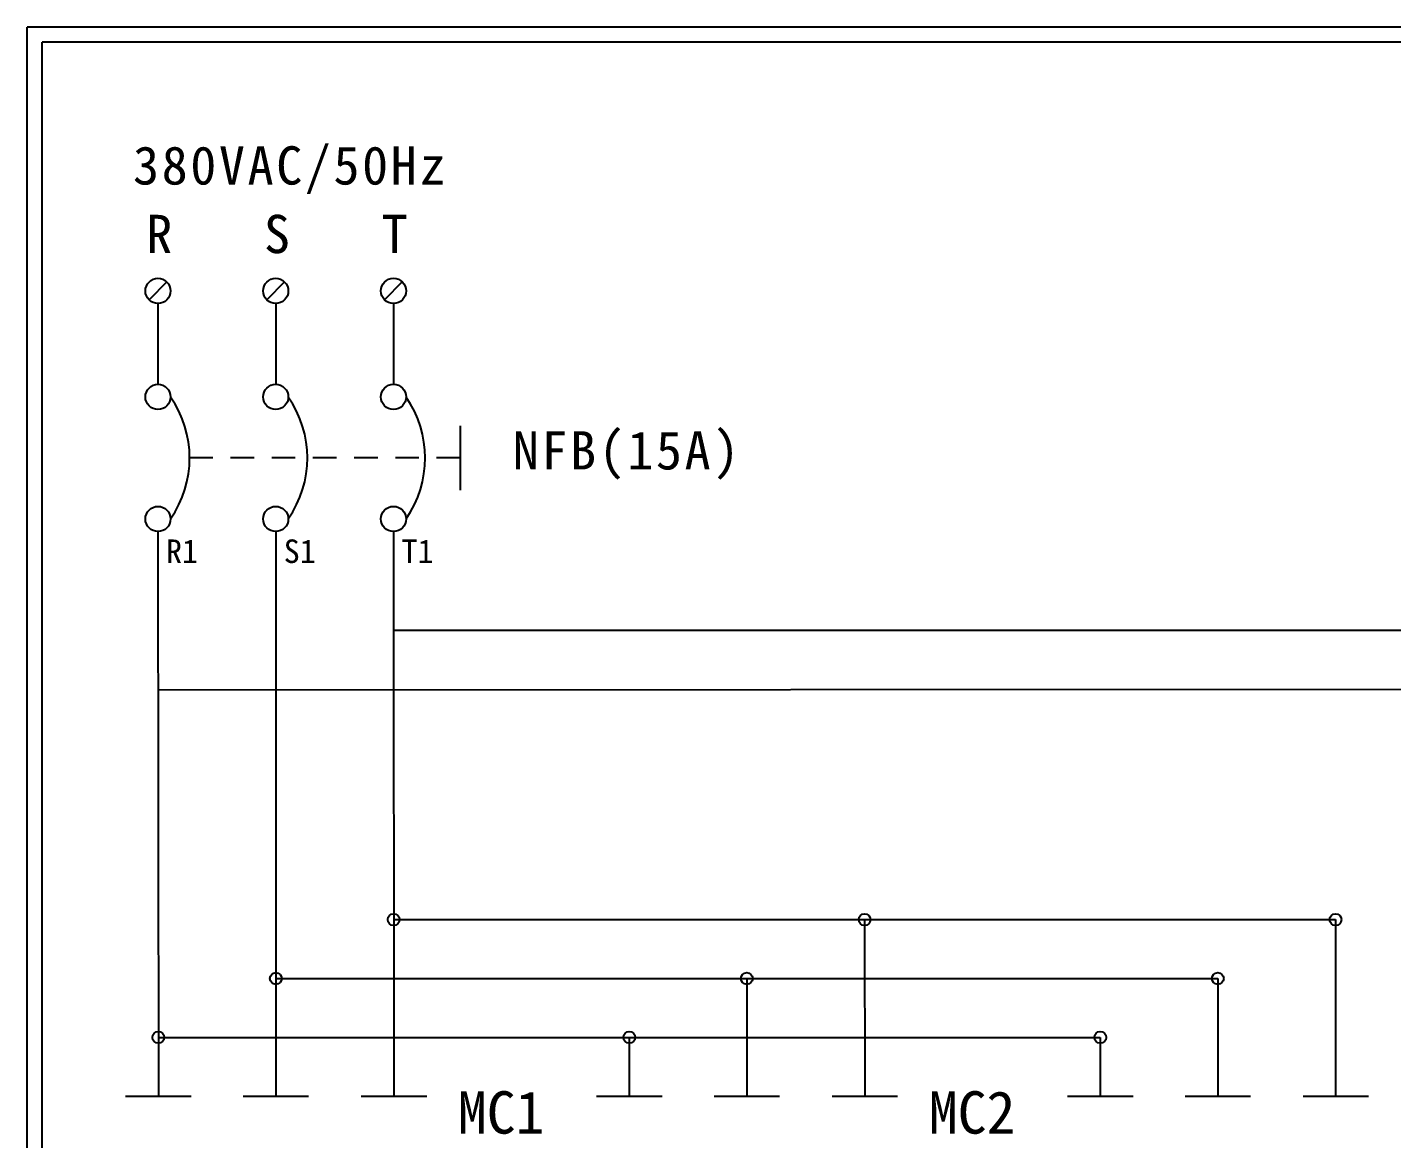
# Model space of a CAD drawing. Extents: x 10 to 297, y 3 to 207.
# Drawn here: x 10 to 125.9, y 112.6 to 207 of the extents above; entities that cross this region are included whole.
import ezdxf

# ---------------------------------------------------------------- set-up
doc = ezdxf.new("R2010")
doc.units = 0
doc.linetypes.add('HIDDEN9', pattern=[3.5, 2, -1.5])
doc.layers.get('0').update_dxf_attribs({"linetype": 'CONTINUOUS'})
doc.layers.add('圖框層', color=7, linetype='CONTINUOUS')
doc.layers.add('標尺寸層', color=3, linetype='CONTINUOUS')
doc.styles.add('STSL', font='kaiu.ttf')
doc.styles.add('標楷體', font='kaiu.ttf')

msp = doc.modelspace()

# ---------------------------------------------------------------- linework, layer by layer
for p, q in [((21.85, 185.35), (20.34, 183.83)), ((31.85, 185.35), (30.34, 183.83)), ((41.85, 185.35), (40.34, 183.83)), ((21.1, 164.1), (21.13, 116.22)), ((41.1, 164.1), (41.12, 116.22)), ((81.11, 131.22), (81.12, 116.22)), ((121.11, 131.22), (121.12, 116.22)), ((61.13, 121.22), (61.13, 116.22)), ((101.13, 121.22), (101.13, 116.22))]:
    msp.add_line(p, q)
at = {"color": 7, "linetype": 'HIDDEN9'}
msp.add_line((46.76, 170.41), (23.79, 170.41), dxfattribs=at)
for centre in [(21.1, 184.59), (31.1, 184.59), (41.1, 184.59), (21.1, 175.59), (31.1, 175.59), (41.1, 175.59), (21.1, 165.23), (31.1, 165.23), (41.1, 165.23)]:
    msp.add_circle(centre, 1.07)
at = {"color": 7}
for centre in [(14.74, 170.41), (24.74, 170.41), (34.74, 170.41)]:
    msp.add_arc(centre, 9.05, 325.1286, 34.8714, dxfattribs=at)
at = {"layer": '圖框層', "color": 7}
for p, q in [((297, 206.97), (10, 206.97)), ((10, 3), (10, 206.97)), ((295.75, 205.72), (11.25, 205.72)), ((11.25, 4.25), (11.25, 205.72))]:
    msp.add_line(p, q, dxfattribs=at)
at = {"layer": '標尺寸層', "color": 7}
for p, q in [((21.1, 183.52), (21.1, 176.66)), ((31.1, 183.52), (31.1, 176.66)), ((41.1, 183.52), (41.1, 176.66)), ((46.76, 173.14), (46.76, 167.68)), ((21.1, 164.16), (21.1, 164.1)), ((31.1, 164.16), (31.1, 164.1)), ((31.1, 164.1), (31.11, 116.22)), ((41.1, 164.16), (41.1, 164.1)), ((152.23, 155.77), (41.1, 155.77)), ((132.23, 150.76), (21.11, 150.69)), ((41.11, 131.22), (81.12, 131.22)), ((81.11, 131.22), (121.12, 131.22)), ((31.11, 126.22), (71.11, 126.22)), ((71.11, 126.22), (71.11, 116.22)), ((71.11, 126.22), (111.11, 126.22)), ((111.11, 126.22), (111.11, 116.22)), ((21.14, 121.22), (61.13, 121.22)), ((61.14, 121.22), (101.13, 121.22)), ((18.35, 116.22), (23.92, 116.22)), ((28.33, 116.22), (33.89, 116.22)), ((38.35, 116.22), (43.92, 116.22)), ((58.35, 116.22), (63.92, 116.22)), ((68.33, 116.22), (73.89, 116.22)), ((78.35, 116.22), (83.92, 116.22)), ((98.35, 116.22), (103.92, 116.22)), ((108.33, 116.22), (113.89, 116.22)), ((118.35, 116.22), (123.92, 116.22))]:
    msp.add_line(p, q, dxfattribs=at)
for centre in [(41.11, 131.22), (81.11, 131.22), (121.11, 131.22), (31.11, 126.22), (71.11, 126.22), (111.11, 126.22), (21.13, 121.22), (61.13, 121.22), (101.13, 121.22)]:
    msp.add_circle(centre, 0.5, dxfattribs=at)

# ---------------------------------------------------------------- texts
at = {"color": 0, "char_height": 3.25, "style": '標楷體'}
for s, insert, width, attachment_point in [('\\pt6.5;{\\T1.1;380VAC/50Hz}', (18.98, 196.87), 35.213, 1), ('\\pt6.5;{\\T1.1;R}', (20.1, 191.05), 2, 1), ('\\pt6.5;{\\T1.1;S}', (30.1, 191.05), 2, 1), ('\\pt6.5;{\\T1.1;T}', (40.1, 191.05), 2, 1), ('\\pt6.5;{\\T1.1;NFB(15A)}', (60.96, 172.68), 24.6072, 2)]:
    msp.add_mtext(s, dxfattribs=dict(at, insert=insert, width=width, attachment_point=attachment_point))
at = {"layer": '圖框層', "color": 4, "style": 'STSL'}
for s, height, p in [('R1', 2, (21.78, 161.49)), ('S1', 2, (31.78, 161.49)), ('T1', 2, (41.78, 161.49)), ('MC1', 3.6, (46.57, 113.05)), ('MC2', 3.6, (86.57, 113.05))]:
    msp.add_text(s, height=height, dxfattribs=at).set_placement(p)

doc.saveas('drawing.dxf')
